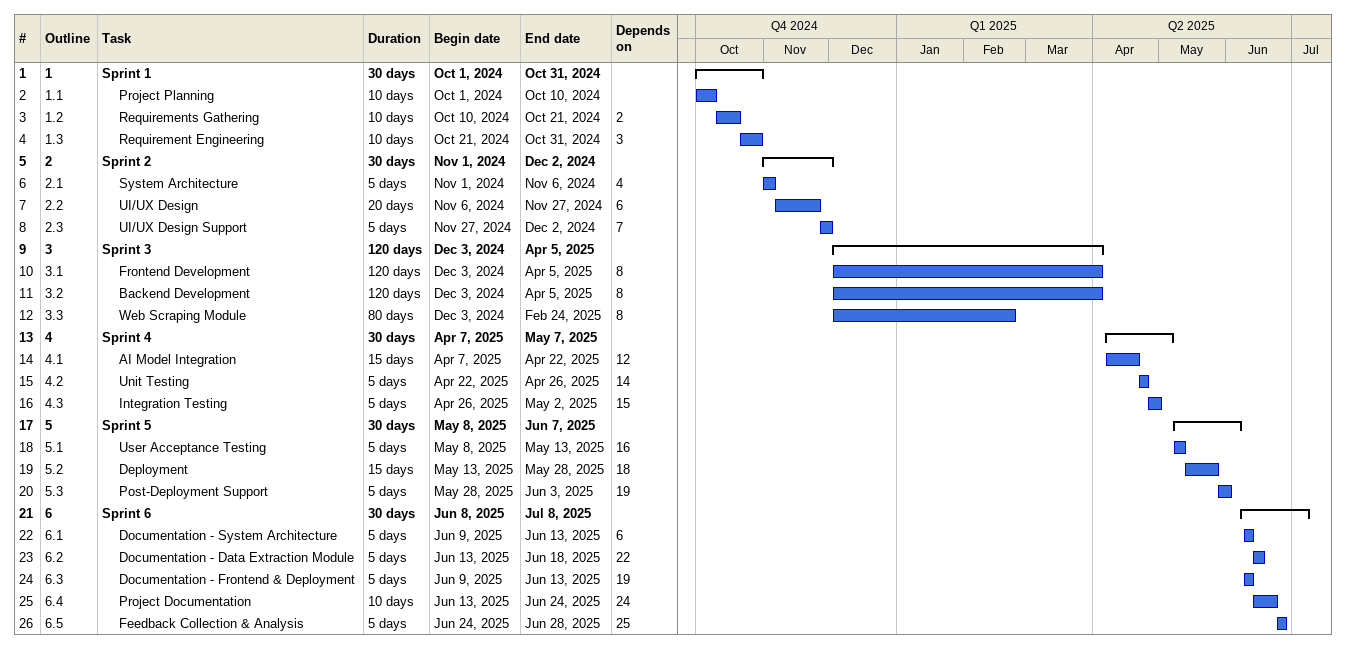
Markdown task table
| ID | WBS | Task | Duration | Start | Finish | Predecessors |
|---|---|---|---|---|---|---|
| 1 | 1 | **Sprint 1** | 30d | 2024-10-01 | 2024-10-31 |  |
| 2 | 1.1 | Project Planning | 10d | 2024-10-01 | 2024-10-10 |  |
| 3 | 1.2 | Requirements Gathering | 10d | 2024-10-10 | 2024-10-21 | 2 |
| 4 | 1.3 | Requirement Engineering | 10d | 2024-10-21 | 2024-10-31 | 3 |
| 5 | 2 | **Sprint 2** | 30d | 2024-11-01 | 2024-12-02 |  |
| 6 | 2.1 | System Architecture | 5d | 2024-11-01 | 2024-11-06 | 4 |
| 7 | 2.2 | UI/UX Design | 20d | 2024-11-06 | 2024-11-27 | 6 |
| 8 | 2.3 | UI/UX Design Support | 5d | 2024-11-27 | 2024-12-02 | 7 |
| 9 | 3 | **Sprint 3** | 120d | 2024-12-03 | 2025-04-05 |  |
| 10 | 3.1 | Frontend Development | 120d | 2024-12-03 | 2025-04-05 | 8 |
| 11 | 3.2 | Backend Development | 120d | 2024-12-03 | 2025-04-05 | 8 |
| 12 | 3.3 | Web Scraping Module | 80d | 2024-12-03 | 2025-02-24 | 8 |
| 13 | 4 | **Sprint 4** | 30d | 2025-04-07 | 2025-05-07 |  |
| 14 | 4.1 | AI Model Integration | 15d | 2025-04-07 | 2025-04-22 | 12 |
| 15 | 4.2 | Unit Testing | 5d | 2025-04-22 | 2025-04-26 | 14 |
| 16 | 4.3 | Integration Testing | 5d | 2025-04-26 | 2025-05-02 | 15 |
| 17 | 5 | **Sprint 5** | 30d | 2025-05-08 | 2025-06-07 |  |
| 18 | 5.1 | User Acceptance Testing | 5d | 2025-05-08 | 2025-05-13 | 16 |
| 19 | 5.2 | Deployment | 15d | 2025-05-13 | 2025-05-28 | 18 |
| 20 | 5.3 | Post-Deployment Support | 5d | 2025-05-28 | 2025-06-03 | 19 |
| 21 | 6 | **Sprint 6** | 30d | 2025-06-08 | 2025-07-08 |  |
| 22 | 6.1 | Documentation - System Architecture | 5d | 2025-06-09 | 2025-06-13 | 6 |
| 23 | 6.2 | Documentation - Data Extraction Module | 5d | 2025-06-13 | 2025-06-18 | 22 |
| 24 | 6.3 | Documentation - Frontend & Deployment | 5d | 2025-06-09 | 2025-06-13 | 19 |
| 25 | 6.4 | Project Documentation | 10d | 2025-06-13 | 2025-06-24 | 24 |
| 26 | 6.5 | Feedback Collection & Analysis | 5d | 2025-06-24 | 2025-06-28 | 25 |
